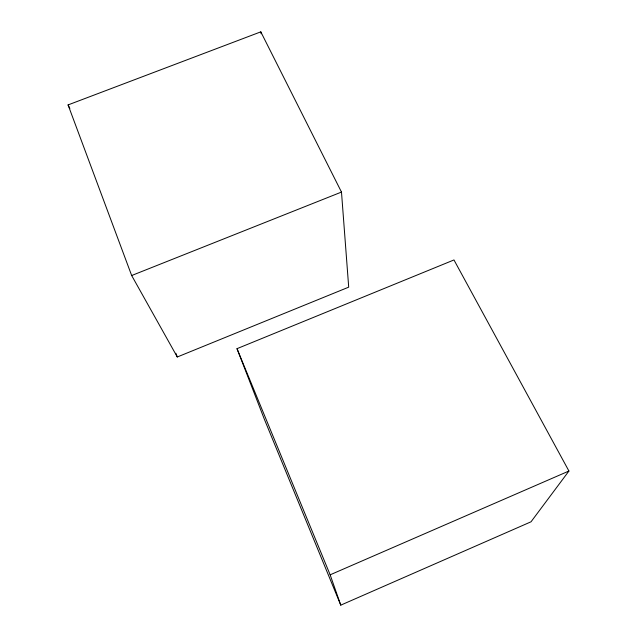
<?xml version="1.0" encoding="UTF-8"?>
<svg xmlns="http://www.w3.org/2000/svg" width="637" height="637" viewBox="0 0 637 637"><rect width="100%" height="100%" fill="white"/><g stroke="black" fill="none" stroke-linecap="round" stroke-linejoin="round"><path stroke-width="0.96" d="M568.929 471.03L531.027 521.799L340.771 605.15L264.379 419.289L237.004 348.67L453.974 259.952L568.929 471.03L330.149 574.821L340.771 605.15M177.293 356.983L348.702 287.16L341.488 192.071L260.804 31.85L68.071 104.922L131.668 275.526L177.293 356.983L175.876 353.264M131.668 275.526L341.488 192.071M68.071 104.922L69.871 108.457M237.004 348.67L330.149 574.821M260.804 31.85L261.146 33.801"/></g></svg>
